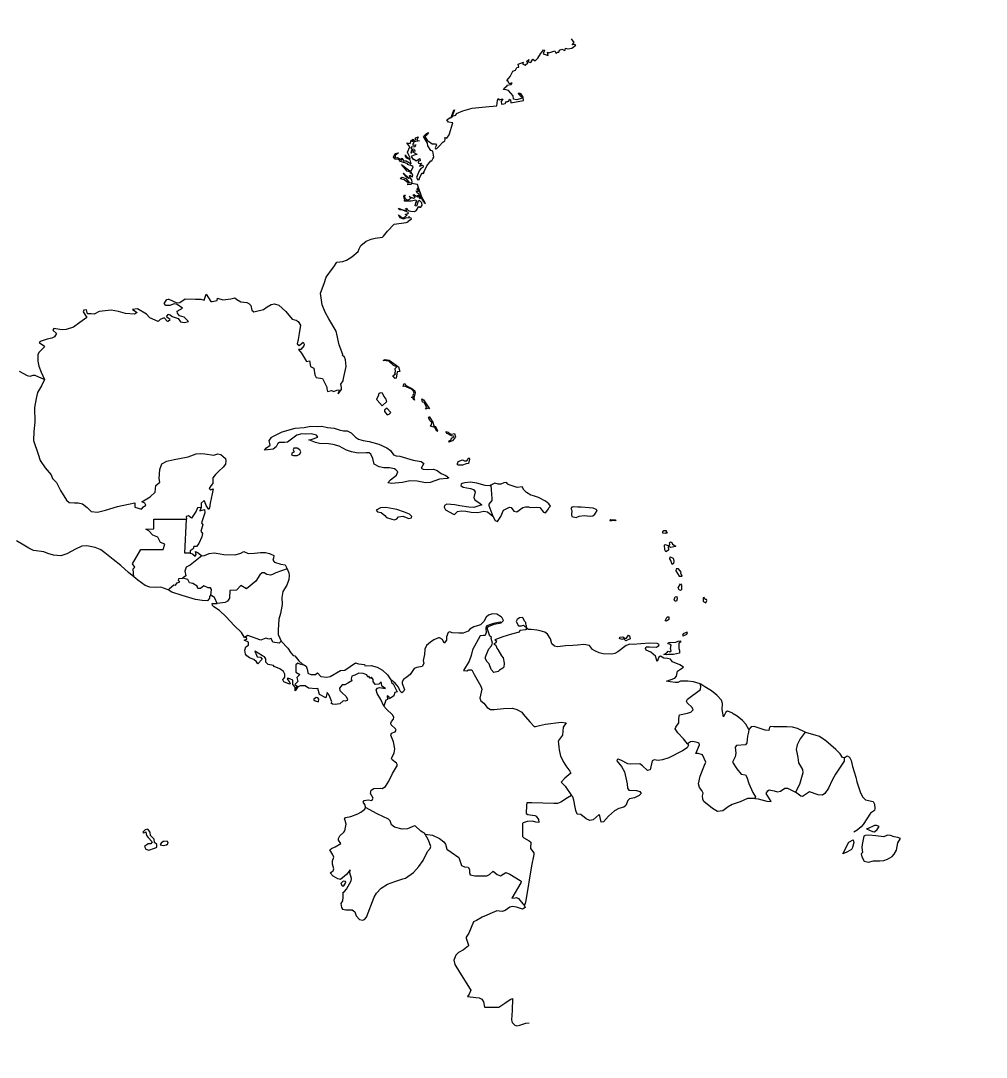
# Model space of a CAD drawing. Extents: x -180 to 180, y -90 to 90.
# Drawn here: x -98.4 to -43.3, y -12.9 to 46.3 of the extents above; entities that cross this region are included whole.
import ezdxf

# ---------------------------------------------------------------- set-up
doc = ezdxf.new("R2010")
doc.units = 0
doc.header["$MEASUREMENT"] = 0
for name, color, linetype in [('POLITICAL_BOUNDARIES', 41, 'CONTINUOUS'), ('SHORE', 131, 'CONTINUOUS'), ('World_Raster', 7, 'CONTINUOUS')]:
    doc.layers.add(name, color=color, linetype=linetype)
picture_1 = doc.add_image_def('image1.tif', size_in_pixel=(720, 360))

msp = doc.modelspace()

# ---------------------------------------------------------------- linework, layer by layer
at = {"layer": 'POLITICAL_BOUNDARIES', "linetype": 'Continuous'}
for points in [[(-97.056297, 25.828342), (-97.212196, 25.881727), (-97.57962, 26.051449), (-97.71273, 26.050686), (-97.89978, 25.998684), (-98.01857, 26.029818), (-98.481682, 26.281754)], [(-71.573395, 19.787977), (-71.565567, 19.554012), (-71.521698, 19.007223), (-71.516464, 18.911837), (-71.686935, 18.707287), (-71.691628, 18.630928), (-71.473366, 18.019474)], [(-88.116806, 18.511372), (-88.313133, 18.504219), (-88.39325, 18.30312), (-88.66301, 17.91758), (-88.836723, 18.039204), (-88.961967, 17.996279), (-88.950676, 17.84816)], [(-91.951736, 14.559769), (-91.971642, 14.764185), (-91.995911, 15.013022), (-91.902863, 15.120335), (-92.039848, 15.299185), (-91.555832, 16.114754), (-91.07885, 16.118019), (-90.28582, 16.114754), (-90.190758, 16.422218), (-90.430122, 16.522535), (-90.591721, 16.833361), (-90.872337, 16.937471), (-91.095161, 17.18071), (-91.273529, 17.28087), (-90.824127, 17.295174), (-90.806213, 17.853197), (-90, 17.851009), (-88.950676, 17.84816)], [(-88.737114, 15.921591), (-89.047478, 15.914438), (-88.950676, 17.84816)], [(-88.070267, 15.764201), (-88.748428, 15.22049), (-88.972778, 15.113182), (-89.052628, 14.891404), (-88.979828, 14.619547), (-89.176659, 14.483621)], [(-83.213531, 15.017831), (-83.854904, 14.799347), (-84.045891, 14.696446), (-84.157417, 14.657632), (-84.365715, 14.700931), (-84.513351, 14.782744), (-84.630157, 14.788408), (-84.762291, 14.679502), (-84.988602, 14.321972), (-85.531647, 13.873542), (-85.85775, 14.062427), (-86.08873, 13.800286), (-86.485664, 13.785218), (-86.487907, 13.352705), (-86.619705, 13.167487), (-86.750313, 13.103114), (-87.2006, 13.046844)], [(-89.931908, 13.789677), (-89.926643, 13.889833), (-89.672081, 14.097301), (-89.573219, 14.090146), (-89.490501, 14.226074), (-89.332741, 14.276155), (-89.406288, 14.347693), (-89.386742, 14.462159), (-89.176659, 14.483621)], [(-87.566917, 13.517821), (-87.52845, 13.846909), (-87.585983, 13.925603), (-87.708519, 13.925603), (-87.951767, 14.050059), (-88.146545, 13.896987), (-88.310715, 13.90414), (-88.340416, 14.02576), (-88.594879, 14.18315), (-88.778687, 14.218921), (-88.872162, 14.407187), (-89.176659, 14.483621)], [(-70.985085, 11.928575), (-71.042732, 11.97579), (-71.42067, 11.898681), (-71.661041, 11.828497), (-71.847366, 11.738776), (-71.872627, 11.6091), (-71.850967, 11.385663), (-71.908958, 11.207519), (-72.011101, 11.219638), (-72.182487, 11.193183), (-72.628075, 10.402035), (-72.705627, 10.077269), (-72.813774, 9.752335), (-73.13311, 9.216324), (-72.952011, 9.204684), (-72.846596, 9.249826), (-72.673889, 9.257206), (-72.534386, 8.984617), (-72.149483, 8.331993), (-72.103279, 8.154242), (-72.204849, 7.644971), (-72.160301, 7.486283), (-71.979996, 7.347476), (-71.787079, 7.100658), (-71.608414, 6.987279), (-71.385452, 6.994967), (-70.862236, 7.048935), (-70.337402, 7.071128), (-70.102806, 6.989868), (-69.814743, 6.845341), (-69.729988, 6.731409), (-69.348808, 6.28226), (-69.09951, 6.023071), (-69.034714, 6.023458), (-68.799698, 6.082077), (-68.457535, 6.1604), (-67.561882, 6.261093), (-67.272209, 6.224666), (-67.456284, 5.988327), (-67.494797, 5.536705), (-67.66539, 5.306817), (-67.731537, 5.160201), (-67.719833, 5.045826), (-67.703934, 4.848833), (-67.682198, 4.683661), (-67.609245, 4.321704), (-67.408157, 3.966874), (-67.292892, 3.770476), (-67.073982, 3.479332), (-67.019356, 3.352509), (-67.348412, 3.077193), (-67.564087, 2.840688), (-67.334846, 2.61955), (-66.976067, 2.087696)], [(-83.542976, 10.895432), (-83.669479, 10.771977), (-84.014755, 10.838941), (-84.123131, 11.046184), (-84.251389, 11.011642), (-84.428314, 11.059998), (-84.699615, 10.947165), (-85.442665, 11.216582), (-85.635994, 11.094555)], [(-82.35627, 9.600084), (-82.389381, 9.544819), (-82.604126, 9.627718), (-82.702927, 9.535609), (-82.708977, 9.391399), (-82.708916, 9.130333), (-82.480667, 8.99217), (-82.659073, 8.826376), (-82.603073, 8.586895), (-82.771347, 8.4211), (-82.661972, 8.338202), (-82.753807, 8.064181)], [(-77.291039, 8.678455), (-77.253151, 8.531631), (-77.150703, 8.464227), (-76.9216, 7.997403), (-77.066612, 7.969769), (-77.109123, 7.776343), (-77.371857, 7.592127), (-77.410088, 7.730289), (-77.495598, 7.767132), (-77.475052, 7.564493), (-77.577805, 7.52765), (-77.693077, 7.188725)], [(-60.349354, 5.02608), (-60.575813, 5.317178), (-60.905159, 5.652172), (-61.051086, 5.886533), (-61.018883, 5.982085), (-60.841454, 6.22473), (-60.845032, 6.485379), (-60.81765, 6.688989), (-60.353073, 6.774393), (-60.168564, 6.839064), (-60.030285, 6.973398), (-60.093472, 7.100188), (-60.372242, 7.371913), (-60.405399, 7.467081), (-60.360241, 7.581799), (-59.615242, 8.139359), (-59.588146, 8.323895), (-59.630741, 8.457154)], [(-56.861477, 5.854371), (-56.868248, 5.701591), (-56.932175, 5.478706), (-56.968983, 5.090683), (-57.051025, 4.969405), (-57.560326, 4.928226), (-57.636436, 4.851483), (-57.601402, 4.50203), (-57.644058, 4.291969), (-57.791397, 3.979585), (-57.53463, 3.606032), (-57.295273, 3.302308), (-57.042713, 3.272022), (-56.959801, 3.139014), (-56.84906, 2.764599), (-56.628391, 2.257352), (-56.47916, 2.003961), (-56.505966, 1.908452)], [(-53.633202, 5.706443), (-53.924728, 5.312218), (-54.100536, 4.974229), (-54.162426, 4.706845), (-54.120224, 4.535443), (-54.059906, 4.249722), (-54.021275, 3.951156), (-53.786572, 3.571119), (-53.773647, 3.374113), (-53.964649, 2.711845), (-54.184666, 2.278258)], [(-60.349354, 5.02608), (-60.303154, 4.950064), (-60.376255, 4.803405), (-60.642708, 4.630157), (-61.425701, 4.224978), (-61.788734, 4.121096), (-62.039291, 4.087815), (-62.248779, 4.112004), (-62.376362, 4.060389), (-62.481102, 3.557527), (-62.637615, 3.505734), (-62.92033, 3.783778), (-63.074932, 3.884578), (-63.592251, 3.868781), (-63.765518, 3.886828), (-64.168793, 4.094226), (-64.307617, 4.150611), (-64.379051, 4.137478), (-64.397499, 4.054716), (-64.120117, 3.74485), (-63.944149, 3.434389), (-63.808338, 2.748616), (-63.772923, 2.50089), (-63.698288, 2.393264), (-63.266376, 2.370414), (-63.070889, 2.314358), (-63.00346, 2.200338), (-63.122845, 2.078838), (-63.378902, 1.956532), (-63.672329, 1.89757), (-63.763874, 1.808037), (-63.880116, 1.508575), (-63.986176, 1.412591), (-64.279465, 1.334554), (-64.528809, 1.205941), (-64.862022, 0.911548), (-65.152252, 0.579269), (-65.274345, 0.572189), (-65.358063, 0.921311), (-65.395233, 1.00372), (-65.735779, 0.690218), (-65.922203, 0.657324), (-66.139137, 0.757737), (-66.451729, 1.003794), (-66.646164, 1.02806), (-66.735626, 1.22459), (-66.775192, 1.427769), (-66.847679, 1.815107), (-66.909592, 2.011803), (-66.976067, 2.087696)], [(-56.505966, 1.908452), (-56.930283, 1.918634), (-57.350571, 1.725427), (-57.800625, 1.576546), (-58.028126, 1.435341), (-58.340553, 1.204636), (-58.649071, 1.171024), (-58.92506, 1.347362), (-59.421185, 1.751245), (-59.488564, 1.884342), (-59.492321, 2.062315), (-59.45993, 2.221423), (-59.535072, 2.360838), (-59.661613, 2.538082), (-59.731712, 2.747447), (-59.635944, 3.180304), (-59.389935, 3.8175), (-59.309277, 3.983269), (-59.504738, 4.414412), (-59.744511, 4.476563), (-59.881191, 4.475744), (-59.677719, 4.966502), (-59.69569, 5.061758), (-59.812622, 5.111913), (-60.044937, 5.167759), (-60.180748, 5.141514), (-60.349354, 5.02608)], [(-51.419754, 4.232908), (-51.413055, 4.042962), (-51.909126, 3.302568), (-52.101402, 2.95814), (-52.299175, 2.511973), (-52.508133, 2.205596), (-52.642719, 2.109447), (-52.894547, 2.120656), (-53.394279, 2.29568), (-53.791058, 2.019964), (-53.892326, 2.051144), (-54.184666, 2.278258)], [(-56.505966, 1.908452), (-56.325912, 1.890448), (-55.827511, 1.766278), (-55.589851, 1.742266), (-55.865078, 2.198329), (-55.774891, 2.345078), (-55.697426, 2.415458), (-55.408596, 2.359968), (-55.220276, 2.297518), (-55.041149, 2.324016), (-54.800671, 2.497087), (-54.656914, 2.497938), (-54.184666, 2.278258)], [(-66.976067, 2.087696), (-67.210274, 1.959159), (-67.585655, 1.702641), (-67.771072, 1.631619), (-67.979362, 1.624019), (-69.245178, 1.660984), (-69.532913, 1.671984), (-69.551483, 1.525666), (-69.557472, 1.061584), (-69.47731, 0.992131), (-69.073997, 0.937326), (-68.99437, 0.899661), (-68.862411, 0.716098), (-68.838737, 0.55097), (-69.011436, 0.569006), (-69.198921, 0.618743), (-69.507767, 0.604196), (-69.729523, 0.520239), (-69.779381, 0.4818), (-69.779907, 0), (-69.780174, -0.249191), (-69.693451, -0.337664), (-69.383682, -0.501079), (-69.29715, -0.583202), (-69.310875, -0.932876), (-69.131325, -1.186046), (-69.117119, -1.2813), (-69.263962, -1.92413), (-69.581711, -3.908948), (-69.614586, -4.080725), (-69.674347, -4.17006)], [(-75.321899, -0.12327), (-75.358185, -0.072638), (-75.479012, 0), (-75.567581, 0.053246), (-75.886497, 0.337385), (-75.944267, 0.362469), (-76.344887, 0.182097), (-76.646469, 0.15488), (-77.086067, 0.279393), (-77.245682, 0.418276), (-77.320328, 0.640322), (-77.422356, 0.74142), (-78.066628, 1.036351), (-78.739815, 1.397775)], [(-80.025246, -3.454274), (-80.02771, -3.710508), (-80.040901, -3.933017), (-80.145996, -4.086161), (-80.102394, -4.308326), (-80.054855, -4.39701), (-79.855019, -4.446656), (-79.488014, -4.444481), (-79.347847, -4.558038), (-79.261688, -4.773587), (-79.082573, -4.994935), (-78.903564, -5.025652), (-78.79464, -4.993222), (-78.674393, -4.852703), (-78.230011, -3.725237), (-78.102165, -3.495692), (-77.836853, -3.201775), (-77.472961, -2.977166), (-77.067482, -2.815869), (-76.605141, -2.679645), (-76.453552, -2.64061), (-76.00322, -2.301085), (-75.683464, -1.975048), (-75.443573, -1.624048), (-75.197205, -1.107742), (-75.03894, -0.935192), (-75.003036, -0.820562), (-75.147614, -0.465476), (-75.321899, -0.12327)], [(-75.321899, -0.12327), (-74.904762, -0.171648), (-74.501251, -0.359924), (-74.270508, -0.555605), (-74.176704, -0.701237), (-74.083076, -0.980353), (-73.846069, -1.144199), (-73.401375, -1.446642), (-73.288315, -1.789179), (-73.253326, -1.916091), (-73.088524, -1.978662), (-72.873032, -1.996456), (-72.795197, -2.129464), (-72.79705, -2.307426), (-72.755432, -2.434293), (-72.497475, -2.502674), (-72.03022, -2.506251), (-71.807182, -2.492212), (-71.655342, -2.4214), (-71.451912, -2.229507), (-71.216774, -2.41878), (-71.038033, -2.50035), (-70.719406, -2.301422), (-70.49041, -2.395395), (-69.905708, -2.773255), (-69.848633, -2.804689), (-69.864342, -2.893759), (-70.384232, -3.773899), (-70.182533, -3.759993), (-70.110039, -3.734134), (-70.00341, -3.790698), (-69.744713, -4.106925), (-69.674347, -4.17006)], [(-69.674347, -4.17006), (-69.613365, -4.315858), (-69.76667, -4.399396), (-70.123566, -4.29347), (-70.345451, -4.250307), (-70.490181, -4.282947), (-70.761833, -4.481563), (-70.92878, -4.533402), (-71.230118, -4.503414), (-72.08255, -4.851655), (-72.398125, -5.050539), (-72.565659, -5.127789), (-72.835228, -5.764897), (-72.978882, -5.994531), (-72.988251, -6.064492), (-72.863731, -6.4514), (-72.8582, -6.502209), (-73.139465, -6.726297), (-73.41835, -6.874119), (-73.575119, -7.027561), (-73.686333, -7.307825), (-73.638397, -7.561726), (-73.360054, -7.992195), (-72.760376, -8.967222), (-72.712471, -9.024127), (-72.823807, -9.247188), (-72.917046, -9.387542), (-72.428925, -9.44184), (-72.242149, -9.459787), (-72.101715, -9.541567), (-71.993256, -9.687078), (-71.950203, -9.985469), (-71.120644, -9.999614), (-70.777649, -9.775183), (-70.485847, -9.557412), (-70.339096, -9.505707), (-70.365364, -10.185759), (-70.409409, -10.713407), (-70.360863, -10.871963), (-70.218132, -11.023614), (-70.089897, -11.054629), (-69.92897, -11.021901), (-69.575249, -10.905437), (-69.386215, -10.88526)]]:
    msp.add_lwpolyline(points, dxfattribs=at)
at = {"layer": 'SHORE', "linetype": 'Continuous'}
msp.add_line((-89.931908, 13.789677), (-90, 13.814758), dxfattribs=at)
for points in [[(-90, 29.158556), (-89.888519, 29.239315), (-90, 29.321329), (-90.094322, 29.39072), (-90, 29.534523), (-89.994095, 29.543526), (-89.875, 29.518339), (-89.774231, 29.423185), (-89.418686, 29.301317), (-89.294487, 29.112633), (-89.067863, 29.074955), (-88.827866, 29.135979), (-88.985321, 29.286219), (-89.088036, 29.383986), (-89.355202, 29.44948), (-89.473297, 29.608191), (-89.48233, 29.722624), (-89.176353, 29.890335), (-89.480621, 30.10734), (-89.663055, 30.148678), (-89.904778, 30.055674), (-90, 30.055674), (-90.136368, 30.055674), (-90.226852, 30.159012), (-90.063698, 30.396681), (-90, 30.402845), (-89.956871, 30.407019), (-89.50708, 30.200344), (-89.331818, 30.225243), (-89.029144, 30.422977), (-88.431526, 30.405153), (-88.139206, 30.405756), (-87.938156, 30.345018), (-87.830902, 30.696363), (-87.570923, 30.279776), (-87.48851, 30.279947), (-87.200378, 30.324347), (-87.179337, 30.458614), (-86.885445, 30.376017), (-86.411797, 30.427683), (-86.18502, 30.489685), (-86.085945, 30.384592), (-85.853905, 30.251553), (-85.515511, 30.220455), (-85.396652, 30.16984), (-85.283005, 30.05563), (-85.223938, 29.776665), (-85.101105, 29.680882), (-84.56015, 29.815531), (-84.354988, 29.974911), (-84.11377, 30.108929), (-83.920151, 30.141123), (-83.682518, 30.065321), (-83.288757, 29.703737), (-82.914551, 29.259451), (-82.691216, 29.202705), (-82.575264, 29.126644), (-82.443298, 28.923471), (-82.514435, 28.453955), (-82.580727, 28.112942), (-82.63768, 27.854975), (-82.512886, 27.761597), (-82.30101, 27.944675), (-82.225624, 27.843121), (-82.247093, 27.741352), (-82.415962, 27.544594), (-82.549072, 27.544594), (-82.380226, 27.327591), (-82.10643, 26.841904), (-81.938652, 26.88373), (-81.873955, 26.568062), (-81.683662, 26.464725), (-81.632896, 26.09606), (-81.540993, 25.93771), (-81.19738, 25.875708), (-80.941917, 25.395191), (-80.948128, 25.290133), (-80.894257, 25.142019), (-80.66526, 25.20402), (-80.534386, 25.147186), (-80.363297, 25.208723), (-80.24807, 25.224688), (-80.236557, 25.162685), (-80.294693, 25.054186), (-80.287094, 25.012848), (-80.110435, 25.260853), (-80.101608, 25.374527), (-80.150375, 25.565174), (-80.01075, 25.751703), (-79.98172, 25.877031), (-79.846321, 26.568062), (-79.874222, 26.940075), (-79.929596, 27.089914), (-80.058426, 27.213917), (-80.024849, 27.255251), (-80.243515, 27.792601), (-80.401802, 28.577963), (-80.822273, 29.280645), (-81.027412, 29.673326), (-81.201706, 30.089548), (-81.307892, 30.744221), (-81.101128, 31.306042), (-80.978325, 31.657387), (-80.614342, 32.163555), (-80.534607, 32.252735), (-80.376976, 32.513756), (-80.01825, 32.552647), (-79.825417, 32.642056), (-79.513451, 32.814384), (-79.144852, 33.126701), (-79.101784, 33.285751), (-79.000488, 33.476719), (-78.695274, 33.718975), (-78.41748, 33.827641), (-78.179901, 33.885323), (-77.759254, 33.94978), (-77.700905, 34.007118), (-77.481499, 34.280998), (-77.092255, 34.683567), (-76.418098, 34.779922), (-76.300522, 34.812443), (-76.294724, 34.850872), (-76.10215, 34.995728), (-76.123825, 35.031258), (-76.221657, 35.049023), (-76.239449, 35.128975), (-76.288994, 35.037182), (-76.420502, 35.049023), (-76.556213, 34.97208), (-76.749794, 35.046062), (-76.858917, 35.223743), (-76.642494, 35.054947), (-76.575035, 35.054947), (-76.448853, 35.11713), (-76.363312, 35.229664), (-76.474396, 35.232624), (-76.29586, 35.297779), (-76.280655, 35.351089), (-76.655701, 35.502144), (-76.776871, 35.513988), (-76.849686, 35.596931), (-76.653534, 35.528805), (-76.411507, 35.472523), (-76.377815, 35.478447), (-76.441147, 35.588039), (-76.373199, 35.594368), (-76.312103, 35.484371), (-76.245819, 35.454754), (-76.154655, 35.425133), (-75.937386, 35.40144), (-75.823097, 35.490295), (-75.68058, 35.703568), (-75.652245, 35.659138), (-75.579178, 35.65321), (-75.504494, 35.765785), (-75.525581, 35.899097), (-75.645088, 36.038357), (-75.726097, 35.990948), (-75.786934, 35.825031), (-75.828438, 35.709496), (-75.891289, 35.739117), (-75.858864, 35.905022), (-75.808075, 35.990948), (-75.864059, 36.065022), (-76.121086, 35.999836), (-76.523239, 36.008728), (-76.47509, 36.079834), (-76.527473, 36.17466), (-76.547264, 36.278374), (-76.506149, 36.370247), (-76.469757, 36.346535), (-76.507027, 36.275414), (-76.496338, 36.177624), (-76.383331, 36.082802), (-76.305557, 36.073914), (-76.136696, 36.168732), (-76.23806, 36.260597), (-76.001129, 36.168732), (-75.890038, 36.222073), (-76.009537, 36.358395), (-75.982574, 36.385063), (-75.74884, 36.248741), (-75.749565, 36.349503), (-75.654396, 36.177624), (-75.589645, 36.153915), (-75.692337, 36.414703), (-75.756905, 36.45916), (-75.834602, 36.586609), (-75.703316, 36.556969), (-75.718369, 36.645889), (-75.779137, 36.645889), (-75.75386, 36.785213), (-75.687523, 36.660713), (-75.525879, 36.133175), (-75.499649, 36.073914), (-75.381584, 35.916878), (-75.318481, 35.875397), (-75.52018, 36.236889), (-75.702789, 36.782249), (-75.770927, 36.954201), (-76.107506, 37.007565), (-76.121735, 36.954201), (-76.32077, 36.939373), (-76.299576, 37.046112), (-76.519348, 37.218082), (-76.717369, 37.283325), (-76.738228, 37.303345), (-76.648643, 37.375252), (-76.435181, 37.286289), (-76.213631, 37.046112), (-76.079399, 37.072796), (-76.087273, 37.212154), (-76.173401, 37.307045), (-76.255386, 37.295185), (-76.394539, 37.366356), (-76.583183, 37.579887), (-76.572945, 37.591755), (-76.277794, 37.339668), (-76.180443, 37.34856), (-76.227371, 37.443462), (-76.195549, 37.476086), (-76.054802, 37.390079), (-76.03968, 37.502777), (-76.066818, 37.529472), (-76.046783, 37.565063), (-76.19191, 37.600655), (-76.08062, 37.642178), (-76.362396, 37.719296), (-76.681374, 38.08419), (-76.212578, 37.722263), (-76.110497, 37.748962), (-76.011513, 37.959579), (-76.082703, 38.018917), (-76.331909, 38.093094), (-76.310638, 38.134624), (-76.739799, 38.26815), (-76.830742, 38.380913), (-77.036407, 38.401684), (-77.12812, 38.50555), (-77.042694, 38.716274), (-76.850021, 38.751892), (-77.042259, 38.606457), (-77.048859, 38.475872), (-76.900314, 38.493679), (-76.656883, 38.348267), (-76.686653, 38.461037), (-76.616829, 38.437294), (-76.563797, 38.309692), (-76.404259, 38.306728), (-76.120346, 38.125725), (-76.179871, 38.354202), (-76.369469, 38.461037), (-76.447998, 38.558971), (-76.459641, 38.650978), (-76.414474, 38.556007), (-76.204681, 38.413555), (-76.180161, 38.475872), (-76.302605, 38.695499), (-76.33419, 38.802357), (-76.201836, 39.102184), (-76.38295, 39.327831), (-76.181541, 39.292198), (-76.135216, 39.479282), (-76.09156, 39.449585), (-76.068687, 39.378319), (-76.032326, 39.41692), (-76.055428, 39.517887), (-76.013573, 39.541641), (-75.997704, 39.440674), (-75.855865, 39.526794), (-75.905373, 39.562431), (-75.86232, 39.62183), (-75.736481, 39.663406), (-75.801994, 39.479282), (-75.654457, 39.452557), (-75.947807, 39.384254), (-76.056427, 39.217976), (-75.985085, 39.191254), (-75.858902, 39.212032), (-75.945854, 39.084373), (-76.097343, 39.093281), (-76.140274, 39.042805), (-76.110947, 38.99234), (-75.951981, 38.96265), (-75.908043, 38.861725), (-75.966965, 38.835011), (-76.06147, 38.906254), (-76.101562, 38.897343), (-76.149811, 38.751892), (-76.117332, 38.751892), (-76.075661, 38.826099), (-75.803986, 38.683628), (-75.801598, 38.656918), (-75.962608, 38.633163), (-76.122398, 38.556007), (-76.019012, 38.377945), (-75.948204, 38.401684), (-75.839844, 38.309692), (-75.642265, 38.44323), (-75.607697, 38.294857), (-75.716644, 38.277054), (-75.722267, 38.191002), (-75.64286, 38.14946), (-75.544739, 38.167267), (-75.64637, 37.995182), (-75.477989, 38.048584), (-75.436295, 38.021881), (-75.46386, 37.915081), (-75.57473, 37.861687), (-75.662476, 37.731163), (-75.816238, 37.342632), (-75.754417, 37.224018), (-75.652924, 37.241806), (-75.664864, 37.298153), (-75.496407, 37.624378), (-75.448357, 37.568024), (-75.389717, 37.627346), (-75.405029, 37.651073), (-75.227142, 38.010017), (-75.007835, 38.309692), (-74.951721, 38.303761), (-74.883705, 38.407619), (-74.838432, 38.514454), (-74.88501, 38.858753), (-75.011215, 38.888439), (-75.185089, 39.149689), (-75.20015, 39.31002), (-75.420158, 39.690136), (-75.257347, 39.856468), (-75.135803, 39.909935), (-75.203613, 39.80003), (-75.345428, 39.684196), (-75.197395, 39.440674), (-75.13073, 39.41692), (-74.92952, 39.262512), (-74.73629, 39.268452), (-74.685547, 39.188282), (-74.765358, 39.048748), (-74.731682, 38.995304), (-74.656441, 39.007183), (-74.524803, 39.143745), (-74.316895, 39.369408), (-74.210251, 39.434738), (-74.182503, 39.517887), (-74.20192, 39.630741), (-74.085258, 39.589157), (-73.949142, 39.782207), (-73.742027, 40.463772), (-73.99086, 40.505497), (-74.089264, 40.648567), (-73.90641, 40.779747), (-73.870781, 40.743965), (-73.686295, 41.191349), (-73.654411, 41.203285), (-73.665031, 41.155548), (-73.80349, 40.815525), (-73.78933, 40.797638), (-73.724335, 40.87516), (-73.580307, 40.899017), (-73.536842, 40.994465), (-73.182823, 41.155548), (-72.65078, 41.310707), (-71.888496, 41.382332), (-71.245552, 41.442024), (-71.206169, 41.740582), (-71.16935, 41.85408), (-71.099976, 41.788368), (-70.900734, 41.842125), (-70.989937, 41.69281), (-70.96949, 41.543522), (-70.837204, 41.561432), (-70.763474, 41.579342), (-70.691811, 41.698776), (-70.644279, 41.650997), (-70.630913, 41.69281), (-70.557144, 41.710724), (-70.50798, 41.812256), (-70.452568, 41.782398), (-70.437943, 41.609196), (-69.718376, 41.740582), (-69.732117, 41.931728), (-69.830414, 42.093067), (-69.934158, 42.152828), (-70.022301, 42.152828), (-70.01815, 42.122948), (-69.974533, 42.105015), (-69.860397, 41.979534), (-69.797142, 41.96759), (-69.787315, 41.883942), (-70.098427, 41.776413), (-70.277924, 41.824196), (-70.302567, 42.003429), (-70.572266, 42.320194), (-70.698952, 42.362049), (-70.850723, 42.374004), (-70.820137, 42.445759), (-70.643883, 42.57732), (-70.667816, 42.61919), (-70.421577, 42.667034), (-70.366577, 42.732838), (-70.442627, 42.738819), (-70.479996, 42.702923), (-70.555794, 42.726852), (-70.58651, 42.822578), (-70.664413, 42.888397), (-70.48262, 43.115829), (-70.332664, 43.421188), (-70.174545, 43.469105), (-70.102211, 43.636829), (-69.983612, 43.654804), (-70.01281, 43.816589), (-69.718376, 43.930466), (-69.765587, 43.828568), (-69.622467, 43.768654), (-69.476082, 43.900494), (-69.550079, 43.97242), (-69.403847, 44.086327), (-69.458603, 43.948452), (-69.302917, 43.912483), (-69.19088, 44.110306), (-69.045204, 44.008392), (-68.891083, 44.158279), (-68.741798, 44.410175), (-68.578003, 44.644173), (-68.510925, 44.626167), (-68.600403, 44.410175), (-68.300682, 44.314205), (-68.354599, 44.50016), (-68.262894, 44.458164), (-67.927376, 44.584164), (-67.848709, 44.428169), (-67.781296, 44.50016), (-67.704384, 44.49416), (-67.659027, 44.620159), (-67.534546, 44.680176), (-67.430397, 44.644173), (-67.39592, 44.596157), (-67.333633, 44.626167), (-67.328003, 44.740196), (-67.194122, 44.686172), (-66.96521, 44.728188), (-66.735275, 44.896259), (-66.812149, 44.938282), (-66.946617, 44.92028), (-66.826157, 45.046486), (-66.983093, 45.269291)], [(-90, 29.158556), (-90.031166, 29.135979), (-90.232414, 29.342649), (-90.446411, 29.25646), (-90.575371, 29.125645), (-91.03669, 29.337885), (-91.225311, 29.560038), (-91.747345, 29.849003), (-92.024147, 29.819063), (-91.774673, 29.642328), (-91.913033, 29.558607), (-92.43959, 29.595661), (-92.838524, 29.70927), (-93.241859, 29.78474), (-93.937866, 29.706993), (-94.222183, 29.559658), (-94.398422, 29.566141), (-94.593208, 29.580326), (-94.653732, 29.800871), (-94.803368, 29.775133), (-94.853996, 29.692356), (-94.640915, 29.363317), (-95.035522, 29.07522), (-95.399101, 28.815632), (-95.810905, 28.673025), (-95.99942, 28.653566), (-96.185471, 28.678606), (-96.512894, 28.728777), (-96.569916, 28.639645), (-96.373459, 28.442961), (-96.480873, 28.2647), (-96.627792, 28.175373), (-96.911713, 28.123919), (-97.243492, 28.002419), (-97.364159, 27.925858), (-97.113037, 27.767443), (-97.062904, 27.691248), (-97.35955, 27.379074), (-97.428635, 27.245401), (-97.434326, 26.863913), (-97.369606, 26.577951), (-97.247757, 26.23488), (-97.056297, 25.828342)], [(-77.723518, 26.915129), (-77.618263, 26.955551), (-77.384949, 26.923214), (-76.847076, 26.543287), (-76.778336, 26.284613), (-76.926193, 26.26845), (-76.979988, 25.904692), (-77.032013, 25.880436), (-77.181892, 26.025938), (-77.024162, 26.139111), (-77.064774, 26.203777), (-77.023636, 26.284613), (-77.045364, 26.446287), (-76.952507, 26.551373), (-77.136688, 26.624126), (-77.411407, 26.866631), (-77.723518, 26.915129)], [(-97.056297, 25.828342), (-97.221268, 25.459251), (-97.454475, 25.090015), (-97.538231, 24.746548), (-97.618874, 24.225077), (-97.61113, 23.392305), (-97.671028, 22.858177), (-97.678368, 22.349592), (-97.424461, 21.568209), (-97.300529, 21.206123), (-97.019737, 20.780809), (-96.677788, 20.374683), (-96.591515, 20.171446), (-96.375175, 19.936707), (-96.137001, 19.498583), (-95.808601, 18.946228), (-95.64019, 18.813095), (-95.335518, 18.781961), (-95.13942, 18.788733), (-94.879623, 18.719368), (-94.612808, 18.51652), (-94.386276, 18.288158), (-94.038307, 18.257122), (-93.581238, 18.366158), (-92.88382, 18.57106), (-92.255424, 18.705893), (-91.894218, 18.776587), (-91.903366, 18.532831), (-91.526077, 18.432674), (-91.407326, 18.561502), (-91.275337, 18.650766), (-91.321953, 18.761765), (-91.498817, 18.840456), (-91.016037, 19.119467), (-90.731148, 19.398478), (-90.692574, 19.770487), (-90.468781, 19.963648), (-90.511116, 20.17827), (-90.469452, 20.693365), (-90.355141, 21.008146), (-90.073868, 21.158381), (-90, 21.177702)], [(-76.542023, 25.573263), (-76.476089, 25.573263), (-76.444077, 25.500509), (-76.275978, 25.403509), (-76.090683, 25.31459), (-75.923836, 25.169085), (-75.906883, 25.072086), (-75.970848, 24.76491), (-75.934639, 24.651743), (-75.996002, 24.684076), (-76.016609, 24.756828), (-76.099312, 24.805328), (-76.076103, 24.837664), (-76.00338, 24.85383), (-76.0159, 24.934666), (-75.976402, 24.983166), (-75.948288, 25.039749), (-75.996277, 25.15292), (-76.111748, 25.27417), (-76.507744, 25.435839), (-76.581612, 25.427759), (-76.542023, 25.573263)], [(-77.787216, 24.324169), (-78.060371, 24.647795), (-78.084328, 24.704952), (-77.974625, 24.940378), (-77.954994, 25.042126), (-77.844864, 25.086859), (-77.787369, 25.055202), (-77.685966, 24.845638), (-77.581291, 24.699652), (-77.528427, 24.553558), (-77.787216, 24.324169)], [(-75.521568, 24.71641), (-75.41893, 24.659824), (-75.0896, 24.158646), (-75.158958, 24.182899), (-75.301926, 24.134398), (-75.231964, 24.2314), (-75.387398, 24.514324), (-75.485046, 24.53857), (-75.521568, 24.71641)], [(-77.492516, 23.8099), (-77.379547, 23.841923), (-77.283806, 23.937473), (-77.507973, 24.191278), (-77.645828, 24.082918), (-77.653984, 23.993908), (-77.492516, 23.8099)], [(-75.097481, 23.705967), (-74.881317, 23.382624), (-74.8321, 23.172455), (-74.743095, 23.140121), (-74.616936, 22.913782), (-74.656853, 22.865278), (-74.771271, 23.075451), (-75.017197, 23.15629), (-75.00782, 23.220957), (-74.963295, 23.237123), (-74.953964, 23.366457), (-75.041939, 23.455378), (-75.133667, 23.633217), (-75.097481, 23.705967)], [(-81.973564, 22.382883), (-81.836906, 22.402241), (-81.458931, 22.523813), (-81.535728, 22.638079), (-81.676117, 22.688623), (-81.841942, 22.713709), (-82.135086, 22.706722), (-82.358742, 22.725332), (-82.649078, 22.654789), (-83.18602, 22.240465), (-83.353004, 22.227386), (-83.646889, 22.226767), (-83.741638, 22.175713), (-83.826836, 21.972115), (-84.004967, 21.844612), (-84.148796, 21.825232), (-84.502739, 21.786564), (-84.38623, 21.932785), (-84.173515, 22.073095), (-84.231033, 22.339952), (-84.104378, 22.511856), (-84.052773, 22.556458), (-83.486725, 22.831003), (-82.7556, 23.042326), (-82.231911, 23.081568), (-81.853111, 23.152298), (-81.482033, 23.134008), (-81.227486, 23.153625), (-80.898895, 23.078033), (-80.517555, 23.040701), (-80.24604, 22.952286), (-79.9953, 22.901964), (-79.78096, 22.896065), (-79.55629, 22.775753), (-79.298561, 22.53475), (-79.126762, 22.420691), (-78.865326, 22.344963), (-78.519623, 22.294846), (-77.966904, 22.1371), (-77.508102, 21.915602), (-77.304138, 21.776184), (-77.136154, 21.528637), (-76.987595, 21.465384), (-76.772102, 21.446781), (-76.005241, 21.213219), (-75.547241, 21.137915), (-75.400261, 21.030167), (-75.554863, 20.76922), (-75.449997, 20.69952), (-75.19828, 20.680983), (-74.858223, 20.713493), (-74.635399, 20.637691), (-74.407166, 20.466547), (-74.141182, 20.339985), (-73.969727, 20.206865), (-74.074493, 20.16851), (-74.515976, 20.129429), (-75.033569, 19.950352), (-75.315392, 19.924326), (-75.789696, 20.018665), (-76.194794, 20.036867), (-76.615028, 19.953339), (-77.03949, 19.901587), (-77.257179, 19.888407), (-77.45929, 19.919762), (-77.300438, 20.091726), (-76.972946, 20.372108), (-76.895065, 20.550247), (-77.006233, 20.664433), (-77.087517, 20.721468), (-77.367569, 20.784433), (-77.682678, 20.783766), (-77.95372, 20.834038), (-78.246696, 20.985975), (-78.309959, 21.322739), (-78.425888, 21.564039), (-78.524216, 21.63376), (-78.702225, 21.646086), (-79.154457, 21.62606), (-79.530884, 21.688826), (-79.810371, 21.789936), (-80.240501, 22.011503), (-80.57283, 22.11887), (-80.84951, 22.150061), (-81.368675, 22.180744), (-81.588646, 22.224775), (-81.973564, 22.382883)], [(-73.655243, 22.735945), (-73.602318, 22.558105), (-73.765175, 22.315603), (-73.980759, 22.250935), (-73.961655, 22.315603), (-73.848999, 22.380268), (-73.823929, 22.469187), (-73.695923, 22.558105), (-73.709793, 22.590443), (-73.825523, 22.614695), (-74.076614, 22.735945), (-74.14994, 22.857199), (-74.023613, 22.824865), (-73.946663, 22.744026), (-73.827484, 22.695528), (-73.655243, 22.735945)], [(-82.840111, 21.484753), (-82.635643, 21.491543), (-82.483986, 21.555422), (-82.417465, 21.695417), (-82.47287, 21.816076), (-82.625214, 21.898388), (-82.816139, 21.89798), (-82.860985, 21.808895), (-82.80014, 21.700962), (-82.930183, 21.592623), (-82.957047, 21.528999), (-82.840111, 21.484753)], [(-90, 21.177702), (-89.659172, 21.266848), (-89.343796, 21.312021), (-88.854424, 21.414762), (-88.3974, 21.581017), (-88.130058, 21.607014), (-87.905724, 21.582058), (-87.393272, 21.500509), (-87.167267, 21.587627), (-86.99691, 21.545843), (-86.717918, 21.317598), (-86.696571, 21.184151), (-86.732224, 20.993372), (-86.866295, 20.821457), (-87.10965, 20.598457), (-87.304482, 20.4072), (-87.447052, 20.206884), (-87.456062, 19.892109), (-87.57032, 19.758385), (-87.654549, 19.599283), (-87.584915, 19.529509), (-87.433426, 19.591637), (-87.478546, 19.298321), (-87.596703, 18.760332), (-87.645828, 18.505957), (-87.673431, 18.397837), (-87.826469, 18.638256), (-87.901344, 18.84152), (-87.934013, 18.911371), (-88.107742, 18.758442), (-88.116806, 18.511372)], [(-73.199959, 21.248573), (-73.078285, 21.175816), (-72.95797, 21.183907), (-72.882751, 21.321325), (-72.820587, 21.345573), (-72.793358, 21.280909), (-72.864166, 21.038401), (-72.98233, 21.014151), (-73.196777, 20.941401), (-73.438362, 20.933315), (-73.514366, 21.014151), (-73.463699, 21.054569), (-73.437057, 21.135405), (-73.199959, 21.248573)], [(-71.573395, 19.787977), (-71.639626, 19.747818), (-71.899025, 19.772686), (-72.385094, 19.905142), (-72.736725, 19.961592), (-73.062569, 19.935472), (-73.217491, 19.890654), (-73.270844, 19.852406), (-73.28891, 19.769726), (-73.151703, 19.674671), (-72.740974, 19.61198), (-72.563499, 19.542448), (-72.472801, 19.409151), (-72.555695, 19.091162), (-72.494698, 18.957811), (-72.183205, 18.748714), (-72.094109, 18.678988), (-72.267876, 18.608698), (-72.542229, 18.525473), (-72.836601, 18.543915), (-73.342651, 18.61911), (-73.626572, 18.669359), (-74.099564, 18.712839), (-74.220337, 18.629953), (-74.238129, 18.540926), (-74.161102, 18.39489), (-73.714104, 18.147955), (-73.653374, 18.129019), (-73.483475, 18.288279), (-73.270126, 18.333235), (-73.011566, 18.308365), (-72.71183, 18.245438), (-72.31707, 18.239925), (-71.974632, 18.304222), (-71.774513, 18.279217), (-71.473366, 18.019474)], [(-71.473366, 18.019474), (-71.327003, 17.771681), (-71.19709, 17.721102), (-71.012863, 18.013891), (-70.857841, 18.363804), (-70.56176, 18.510633), (-70.491852, 18.536209), (-70.417313, 18.523649), (-70.273712, 18.301487), (-70.095558, 18.276449), (-69.752289, 18.518713), (-69.604355, 18.563519), (-69.436462, 18.563887), (-69.307022, 18.519669), (-68.952385, 18.545845), (-68.782234, 18.527147), (-68.568375, 18.260643), (-68.461052, 18.216377), (-68.319786, 18.381943), (-68.255165, 18.515551), (-68.169266, 18.592012), (-68.273468, 18.73163), (-68.453186, 18.890146), (-68.865112, 19.092672), (-69.154533, 19.187391), (-69.305428, 19.225212), (-69.542969, 19.370905), (-69.693855, 19.523125), (-69.789726, 19.700907), (-70.085526, 19.668493), (-70.535217, 19.807375), (-70.615021, 19.858057), (-70.67794, 19.946903), (-70.843727, 19.92749), (-71.016594, 19.850847), (-71.170235, 19.85051), (-71.346924, 19.913696), (-71.573395, 19.787977)], [(-88.116806, 18.511372), (-88.195557, 18.325998), (-87.920052, 18.40406), (-87.908272, 18.210901), (-88.09671, 17.652407), (-88.016815, 17.531263), (-88.123344, 17.173555), (-88.038223, 17.030476), (-88.079765, 16.851624), (-88.240875, 16.458149), (-88.376106, 16.300758), (-88.538162, 16.286451), (-88.562485, 16.157677), (-88.737152, 16.050365), (-88.737114, 15.921591)], [(-77.087166, 17.822939), (-76.948624, 17.880438), (-76.846596, 17.995073), (-76.601883, 18.021023), (-76.26403, 17.888264), (-76.114922, 17.920359), (-76.097023, 18.009377), (-76.222687, 18.136234), (-76.515495, 18.256388), (-76.952187, 18.414358), (-77.565834, 18.527468), (-77.882751, 18.495005), (-78.121201, 18.367374), (-78.057465, 18.272167), (-77.848152, 18.23447), (-77.636833, 18.06966), (-77.533676, 17.949106), (-77.221642, 17.84807), (-77.087166, 17.822939)], [(-66.701935, 17.953178), (-66.542694, 18.029793), (-66.2472, 18.062195), (-65.914757, 18.024778), (-65.763687, 18.044165), (-65.63636, 18.146132), (-65.60482, 18.190699), (-65.520416, 18.349775), (-65.571342, 18.413231), (-65.747841, 18.489128), (-66.425171, 18.538532), (-66.606941, 18.531786), (-66.851509, 18.563046), (-66.957329, 18.531033), (-67.006912, 18.454659), (-66.958015, 18.346714), (-66.980904, 18.098774), (-66.948288, 18.003496), (-66.701935, 17.953178)], [(-64.727829, 17.83732), (-64.483955, 17.81307), (-64.424896, 17.780733), (-64.516037, 17.764566), (-64.591972, 17.780733), (-64.744705, 17.732235), (-64.777603, 17.780733), (-64.727829, 17.83732)], [(-61.705727, 17.214888), (-61.574352, 17.198721), (-61.577446, 17.13405), (-61.539589, 17.125969), (-61.524166, 17.0613), (-61.591366, 17.08555), (-61.596031, 17.03705), (-61.755177, 17.053217), (-61.762115, 17.125969), (-61.705727, 17.214888)], [(-91.951736, 14.559769), (-92.268402, 14.809315), (-92.696861, 15.208847), (-93.126823, 15.551171), (-93.607948, 15.937874), (-93.847977, 16.096279), (-93.871727, 16.128132), (-94.159286, 16.241806), (-94.630997, 16.336145), (-94.926506, 16.316441), (-95.293999, 16.13768), (-95.789047, 15.882346), (-96.129272, 15.76721), (-96.547997, 15.798095), (-96.873955, 15.892736), (-97.090126, 15.98127), (-97.677261, 16.069), (-97.941986, 16.189211), (-98.231796, 16.379282), (-98.652496, 16.613583)], [(-88.737114, 15.921591), (-88.600616, 15.878669), (-88.460678, 15.742739), (-88.397736, 15.828589), (-88.427635, 16.000288), (-88.276489, 15.929434), (-88.070267, 15.764201)], [(-88.070267, 15.764201), (-87.92981, 15.777619), (-87.65448, 15.898988), (-87.366951, 15.92502), (-87.032524, 15.868529), (-86.817696, 15.837216), (-86.168365, 15.819539), (-85.854012, 15.921906), (-85.683464, 16.011261), (-85.428383, 15.891042), (-85.073753, 15.904517), (-84.730324, 15.949737), (-84.446793, 15.950348), (-84.221619, 15.893633), (-83.967735, 15.779762), (-83.984795, 15.620813), (-84.030701, 15.519014), (-83.928352, 15.392108), (-83.574196, 15.284809), (-83.323502, 15.253574), (-83.213531, 15.017831)], [(-61.634739, 16.406534), (-61.462162, 16.341864), (-61.405861, 16.333784), (-61.368336, 16.430784), (-61.38496, 16.511618), (-61.324547, 16.560122), (-61.256748, 16.527788), (-61.21941, 16.422701), (-61.015446, 16.317616), (-61.031796, 16.293365), (-61.313789, 16.23678), (-61.391495, 16.277197), (-61.457047, 16.28528), (-61.439682, 16.091276), (-61.588444, 15.994273), (-61.654049, 16.107445), (-61.677368, 16.366117), (-61.634739, 16.406534)], [(-61.345486, 15.703267), (-61.171986, 15.622431), (-61.129768, 15.452677), (-61.15517, 15.315256), (-61.233658, 15.258672), (-61.299698, 15.493094), (-61.373436, 15.59818), (-61.345486, 15.703267)], [(-83.213531, 15.017831), (-83.109856, 14.784479), (-83.092758, 14.631971), (-83.118256, 14.403091), (-83.21434, 14.085086), (-83.458702, 13.722267), (-83.503601, 13.3853), (-83.484482, 12.978559), (-83.594521, 12.469847), (-83.67939, 12.139168), (-83.72467, 11.516194), (-83.710464, 11.268353), (-83.62767, 11.058784), (-83.542976, 10.895432)], [(-60.833797, 14.597118), (-60.659622, 14.59749), (-60.73185, 14.768938), (-60.72263, 14.832514), (-60.87606, 15.016504), (-60.999512, 15.016235), (-61.012161, 14.908163), (-60.833797, 14.597118)], [(-90, 13.814758), (-90.41745, 13.968528), (-90.693619, 13.95422), (-91.038368, 13.968528), (-91.31205, 14.075839), (-91.721024, 14.371105), (-91.951736, 14.559769)], [(-87.566917, 13.517821), (-87.551178, 13.483846), (-87.642647, 13.458235), (-87.638054, 13.338968), (-87.745003, 13.188733), (-88.050911, 13.209464), (-88.434402, 13.272202), (-89.198303, 13.499376), (-89.785507, 13.695159), (-89.931908, 13.789677)], [(-60.748188, 14.159311), (-60.696461, 14.086558), (-60.705254, 13.83597), (-60.757011, 13.787468), (-60.833263, 13.819801), (-60.897152, 13.932969), (-60.748188, 14.159311)], [(-87.2006, 13.046844), (-87.340561, 13.34447), (-87.351868, 13.382586), (-87.566917, 13.517821)], [(-85.635994, 11.094555), (-85.810478, 11.38459), (-86.229927, 11.784101), (-86.681313, 12.272526), (-87.057785, 12.640369), (-87.38311, 12.849407), (-87.471245, 12.931845), (-87.481766, 13.03352), (-87.2006, 13.046844)], [(-60.971336, 13.439878), (-60.952759, 13.31054), (-60.980385, 13.181204), (-61.072613, 13.181204), (-61.123936, 13.253956), (-61.053188, 13.423711), (-60.971336, 13.439878)], [(-59.398441, 13.375209), (-59.462444, 13.367125), (-59.458096, 13.17312), (-59.428185, 13.140785), (-59.304394, 13.0842), (-59.248215, 13.205454), (-59.28038, 13.270122), (-59.345512, 13.278207), (-59.398441, 13.375209)], [(-70.985085, 11.928575), (-70.856895, 12.07778), (-70.926788, 12.230164), (-70.99649, 12.28722), (-71.233139, 12.439254), (-71.494247, 12.445039), (-71.7052, 12.368321), (-71.855179, 12.253592), (-71.980141, 12.005454), (-72.175995, 11.827072), (-72.557716, 11.711846), (-72.771622, 11.577922), (-72.878578, 11.463289), (-73.158661, 11.341931), (-73.41172, 11.341389), (-73.796379, 11.359618), (-73.916466, 11.416567), (-74.015259, 11.384574), (-74.104881, 11.136512), (-74.119148, 10.939462), (-74.2453, 10.786653), (-74.344505, 10.985855), (-74.512634, 11.078438), (-74.56324, 11.078321), (-74.829834, 10.969706), (-75.022758, 10.84218), (-75.24678, 10.644666), (-75.339622, 10.428378), (-75.369659, 10.135955), (-75.447952, 9.78624), (-75.401215, 9.614743), (-75.499001, 9.442931), (-75.806694, 9.397789), (-75.954025, 9.327553), (-76.179688, 8.996585), (-76.359482, 8.862737), (-76.55986, 8.709779), (-76.638794, 8.576138), (-76.647812, 8.480787), (-76.498589, 8.131568), (-76.564842, 8.02338), (-76.654488, 7.946932), (-76.760231, 8.035672), (-76.859314, 8.264253), (-77.038055, 8.49266), (-77.227135, 8.644776), (-77.291039, 8.678455)], [(-59.630741, 8.457154), (-60.008839, 8.580269), (-60.335213, 8.617699), (-60.753063, 8.60409), (-60.901642, 8.540215), (-61.066978, 8.52714), (-61.335938, 8.571054), (-61.561035, 8.599785), (-61.086269, 8.787664), (-60.990036, 8.88956), (-60.917431, 9.182058), (-60.589058, 9.405205), (-60.797794, 9.538211), (-61.211063, 9.715265), (-61.327202, 9.867547), (-61.495602, 9.91167), (-61.712891, 9.923902), (-61.899593, 10.037896), (-61.982765, 9.974167), (-62.093235, 9.73879), (-62.180889, 10.030933), (-62.454845, 10.271851), (-62.721661, 10.385673), (-62.748272, 10.468236), (-62.71067, 10.563643), (-62.515976, 10.570426), (-62.131889, 10.552184), (-61.999573, 10.635092), (-61.974529, 10.698695), (-62.086002, 10.749304), (-62.499481, 10.773829), (-63.017834, 10.740937), (-63.449444, 10.708228), (-63.652969, 10.726861), (-63.864597, 10.643782), (-64.333694, 10.280514), (-64.508156, 10.17845), (-64.679993, 10.152651), (-65.172279, 10.170665), (-65.392822, 10.233733), (-65.652657, 10.347575), (-65.773003, 10.42359), (-65.952843, 10.639283), (-66.274452, 10.695782), (-66.634125, 10.669584), (-66.899818, 10.643601), (-67.317253, 10.617268), (-67.775948, 10.559088), (-67.937393, 10.596868), (-68.098801, 10.742693), (-68.168747, 11.028545), (-68.345451, 11.282387), (-68.490936, 11.396475), (-68.757637, 11.484874), (-68.962418, 11.516219), (-69.277084, 11.566375), (-69.425217, 11.557529), (-69.539246, 11.673619), (-69.541, 11.76254), (-69.571526, 11.802957), (-69.583298, 11.889855), (-69.58268, 11.956545), (-69.666321, 12.029298), (-69.729309, 12.195008), (-69.769867, 12.24537), (-69.93483, 12.225944), (-70.086601, 12.130288), (-70.13562, 12.015779), (-69.993767, 11.768214), (-69.890907, 11.76254), (-69.820648, 11.774948), (-69.719162, 11.806999), (-69.661575, 11.774667), (-69.644279, 11.726165), (-69.587883, 11.709998), (-69.563118, 11.621079), (-69.544174, 11.55043), (-69.60836, 11.546597), (-69.91877, 11.507908), (-69.95771, 11.406863), (-70.406464, 11.284306), (-70.894753, 11.137066), (-71.344498, 10.966312), (-71.252686, 10.901645), (-71.295654, 10.788473), (-71.403061, 10.744015), (-71.291893, 10.66318), (-71.238846, 10.485341), (-71.177582, 10.424646), (-70.980286, 10.062799), (-70.885727, 9.935895), (-70.81073, 9.64371), (-70.840508, 9.408505), (-70.894653, 9.344833), (-71.083054, 9.230026), (-71.165741, 9.159936), (-71.401054, 9.108583), (-71.554352, 9.267138), (-71.666885, 9.591021), (-71.796356, 9.705138), (-71.91037, 9.920978), (-71.848579, 10.086351), (-71.692238, 10.457048), (-71.545036, 10.620868), (-71.484291, 10.786242), (-71.553383, 11.046672), (-71.533951, 11.111814), (-71.634529, 11.168402), (-71.698578, 11.351421), (-71.784203, 11.624536), (-71.719154, 11.720013), (-71.389954, 11.860547), (-70.985085, 11.928575)], [(-61.416359, 12.283932), (-61.414894, 12.12226), (-61.547256, 12.033341), (-61.631207, 12.049509), (-61.517166, 12.275848), (-61.416359, 12.283932)], [(-60.34655, 11.38666), (-60.439087, 11.394742), (-60.599895, 11.313906), (-60.649326, 11.216904), (-60.601864, 11.192653), (-60.387238, 11.29774), (-60.34655, 11.38666)], [(-82.753807, 8.064181), (-82.752472, 8.273726), (-82.885895, 8.411889), (-82.881493, 8.6676), (-83.051254, 8.734268), (-83.158661, 8.780322), (-83.208778, 8.74348), (-83.062393, 8.559164), (-83.024567, 8.457943), (-83.075287, 8.430311), (-83.401817, 8.56479), (-83.46022, 8.691772), (-83.347153, 8.844537), (-83.329224, 9.016176), (-83.411278, 9.168536), (-83.63018, 9.314236), (-83.943024, 9.443501), (-83.9786, 9.507977), (-84.288818, 9.554322), (-84.431076, 9.701403), (-84.427635, 9.890868), (-84.493401, 10.005361), (-84.605232, 10.049377), (-84.864601, 10.207997), (-85.051796, 10.327738), (-84.95063, 10.097467), (-84.911888, 9.997872), (-84.721931, 9.977729), (-84.640503, 9.857987), (-84.885132, 9.600084), (-84.949959, 9.718139), (-85.110481, 9.844901), (-85.36274, 9.9397), (-85.507935, 10.047428), (-85.574127, 10.155325), (-85.620636, 10.377679), (-85.562859, 10.567222), (-85.413666, 10.668539), (-85.417198, 10.843547), (-85.666557, 10.944864), (-85.503342, 11.000129), (-85.52903, 11.102429), (-85.635994, 11.094555)], [(-83.542976, 10.895432), (-83.173531, 10.497355), (-83.000427, 10.21721), (-82.859009, 10.072211), (-82.757874, 10.051415), (-82.548309, 9.76145), (-82.349884, 9.60299), (-82.35627, 9.600084)], [(-63.714989, 11.233072), (-63.657753, 11.200736), (-63.628357, 11.022899), (-63.87957, 10.917812), (-63.996914, 11.030984), (-64.104836, 10.990565), (-64.227951, 11.04715), (-64.222771, 11.111818), (-64.040733, 11.144153), (-63.934998, 11.071401), (-63.842484, 11.063316), (-63.714989, 11.233072)], [(-61.47757, 10.748059), (-61.435303, 10.812729), (-61.022255, 10.828895), (-60.896725, 10.885479), (-60.750446, 10.901647), (-60.755924, 10.83698), (-60.853413, 10.772309), (-60.845325, 10.465135), (-60.811954, 10.360048), (-60.812809, 10.206462), (-61.148647, 10.125627), (-61.442852, 10.125627), (-61.571121, 10.117543), (-61.709911, 10.13371), (-61.530857, 10.22263), (-61.46262, 10.319632), (-61.359249, 10.279213), (-61.280048, 10.343883), (-61.332748, 10.465135), (-61.288502, 10.659139), (-61.374981, 10.723809), (-61.47757, 10.748059)], [(-82.35627, 9.600084), (-82.122368, 9.461922), (-82.034721, 9.231652), (-82.025925, 9.063481), (-81.862755, 8.993926), (-81.579979, 8.98296), (-81.470375, 9.075068), (-81.291367, 8.88164), (-80.964752, 8.844797), (-80.758835, 8.88191), (-80.152, 9.220049), (-79.920631, 9.240863), (-79.296761, 9.655349), (-79.128845, 9.590884), (-78.794731, 9.559826), (-78.763039, 9.489555), (-78.408089, 9.497097), (-78.062828, 9.402522), (-77.763496, 9.23157), (-77.473877, 8.977979), (-77.291039, 8.678455)], [(-77.693077, 7.188725), (-77.863274, 7.559889), (-78.061798, 7.902642), (-78.123451, 8.105886), (-78.042931, 8.2141), (-77.944099, 8.252444), (-77.590584, 8.196305), (-77.741966, 8.282938), (-77.798218, 8.356625), (-77.841103, 8.568472), (-77.980042, 8.430311), (-78.177841, 8.411889), (-78.287582, 8.582181), (-78.301857, 8.702909), (-78.388748, 8.829823), (-78.448326, 8.7619), (-78.549843, 8.890851), (-78.599525, 8.844797), (-78.658722, 8.964538), (-78.863983, 9.051239), (-79.116951, 9.057044), (-79.341263, 8.948524), (-79.513229, 8.900063), (-79.545044, 8.738348), (-79.508423, 8.632949), (-79.746765, 8.490058), (-79.915047, 8.407075), (-80.065781, 8.394038), (-80.220985, 8.209403), (-80.198944, 8.075982), (-80.05648, 7.942138), (-79.847656, 7.748711), (-79.767494, 7.574845), (-79.772682, 7.509228), (-79.899025, 7.472875), (-80.008163, 7.491698), (-80.202156, 7.3158), (-80.457748, 7.268297), (-80.610107, 7.287035), (-80.695374, 7.352645), (-80.646805, 7.426332), (-80.803741, 7.801399), (-80.913589, 7.96004), (-80.993202, 7.656602), (-81.358444, 7.840818), (-81.460609, 8.181619), (-81.553734, 8.163197), (-81.985687, 8.218462), (-82.180733, 8.338201), (-82.450226, 8.338044), (-82.591446, 8.286902), (-82.753807, 8.064181)], [(-56.861477, 5.854371), (-57.029556, 6.146347), (-57.210003, 6.368384), (-57.5285, 6.615537), (-57.756676, 6.748496), (-57.801987, 6.805599), (-58.071655, 6.887626), (-58.170891, 6.842932), (-58.304863, 6.575943), (-58.371403, 7.001371), (-58.355244, 7.331872), (-58.412971, 7.516053), (-58.677399, 7.814167), (-58.990089, 8.048639), (-59.375225, 8.282948), (-59.59832, 8.43499), (-59.630741, 8.457154)], [(-81.425201, 7.431446), (-81.404297, 7.577662), (-81.451744, 7.653827), (-81.554428, 7.685381), (-81.699173, 7.564309), (-81.608856, 7.494603), (-81.425201, 7.431446)], [(-78.739815, 1.397775), (-78.724869, 1.428469), (-78.777466, 1.568151), (-78.858803, 1.695077), (-78.810219, 1.790504), (-78.581093, 1.841837), (-78.371597, 1.791449), (-78.288155, 1.937801), (-78.444588, 2.191648), (-78.405869, 2.382379), (-78.264534, 2.484369), (-77.869621, 2.510641), (-77.782852, 2.491771), (-77.598434, 2.593845), (-77.398117, 2.899313), (-77.195404, 3.3319), (-76.902336, 3.80916), (-76.957138, 3.929793), (-77.208817, 4.113541), (-77.24086, 4.196084), (-77.103065, 4.520503), (-77.06292, 4.755727), (-77.12999, 5.143254), (-77.296715, 5.53055), (-77.258232, 5.64503), (-77.037651, 5.709056), (-76.976852, 5.804512), (-77.01664, 5.893397), (-77.270935, 6.108932), (-77.289871, 6.210565), (-77.243446, 6.299642), (-77.134819, 6.44605), (-77.118507, 6.560472), (-77.196503, 6.687418), (-77.529175, 7.010812), (-77.693077, 7.188725)], [(-53.633202, 5.706443), (-54.082542, 5.898515), (-54.366032, 5.980513), (-54.691158, 6.01159), (-55.079708, 5.998039), (-55.454472, 6.003577), (-55.606133, 6.015964), (-55.669739, 5.977696), (-55.707096, 5.793316), (-55.916557, 5.811928), (-56.542732, 6.02029), (-56.71476, 5.994505), (-56.861477, 5.854371)], [(-51.419754, 4.232908), (-51.506462, 4.245429), (-51.649155, 4.454841), (-51.894283, 4.708508), (-52.463215, 5.196608), (-52.823017, 5.443676), (-53.070415, 5.532115), (-53.53524, 5.664557), (-53.633202, 5.706443)], [(-51.419754, 4.232908), (-51.235657, 4.341344), (-51.11153, 4.278064), (-51.005604, 4.08765), (-50.931747, 3.731925), (-50.745373, 3.128618), (-50.696709, 2.855469), (-50.484417, 2.233144), (-50.351265, 1.985598), (-50.205429, 1.839755), (-49.765545, 1.745388), (-49.677376, 1.59307), (-49.660229, 1.345264), (-49.680641, 1.230843), (-49.916416, 1.071454), (-50.336044, 0.435084), (-50.443157, 0.288696), (-50.672485, 0.103916), (-50.85685, 0)], [(-79.976181, 0), (-79.905289, 0.066001), (-79.842575, 0.447414), (-79.894508, 0.650645), (-79.931213, 0.73318), (-79.881897, 0.83497), (-79.573212, 0.880113), (-79.172348, 1.033504), (-78.993973, 1.141919), (-78.780647, 1.31396), (-78.739815, 1.397775)], [(-91.032166, 0), (-91.155144, 0.159171), (-91.308983, 0.128965), (-91.437119, 0.00059), (-91.436447, 0)], [(-91.436447, 0), (-91.385841, -0.044721), (-91.284584, 0), (-91.266151, 0.008141), (-91.265198, 0), (-91.240982, -0.207514), (-91.133125, -0.321659), (-90.917259, -0.558224), (-90.994926, -0.671497), (-91.140251, -0.671497), (-91.33812, -0.830079), (-91.271133, -0.98111), (-91.107346, -1.039667), (-90.768539, -0.918195), (-90.718132, -0.905379), (-90.645912, -0.85439), (-90.652405, -0.720963), (-90.77211, -0.58843), (-90.788315, -0.414744), (-91.009911, -0.203302), (-91.026787, -0.006962), (-91.032166, 0)], [(-80.025246, -3.454274), (-79.940483, -3.397238), (-79.821548, -3.257192), (-79.558113, -2.780042), (-79.541107, -2.659278), (-79.6353, -2.329054), (-79.609344, -2.153506), (-79.824196, -2.43114), (-80.153603, -2.711444), (-80.303673, -2.667281), (-80.573959, -2.521726), (-80.757385, -2.337841), (-80.582497, -2.210371), (-80.537521, -2.102252), (-80.612679, -1.84189), (-80.610115, -1.644894), (-80.550232, -1.435072), (-80.599342, -1.308091), (-80.762444, -1.016135), (-80.675697, -0.939694), (-80.459534, -0.850264), (-80.135185, -0.646209), (-80.278603, -0.468602), (-80.278496, -0.366929), (-80.199463, -0.207884), (-79.976181, 0)], [(-49.687237, 0.017084), (-49.529453, 0.138163), (-49.422386, 0.322675), (-49.5592, 0.366866), (-49.681431, 0.366598), (-50.083225, 0.181445), (-50.147907, 0.174951), (-49.795097, 0.023206), (-49.687237, 0.017084)], [(-89.999634, -0.597662), (-90.0495, -0.521544), (-90.222115, -0.547328), (-90.286827, -0.547472), (-90.402168, -0.643044), (-90.445648, -0.725739), (-90.280472, -0.763511), (-90.093376, -0.731337), (-90.02121, -0.667636), (-89.999634, -0.597662)], [(-51.487949, -1.240299), (-51.153156, -0.577076), (-50.908691, -0.443091), (-50.858379, -0.595498), (-50.937855, -0.875266), (-51.002872, -0.996146), (-51.262222, -1.14922), (-51.487949, -1.240299)], [(-50.021324, -1.718443), (-49.733185, -1.641562), (-49.380791, -1.634447), (-49.143452, -1.627569), (-48.934467, -1.550872), (-48.68203, -1.404167), (-48.551964, -1.264081), (-48.436153, -1.041424), (-48.349163, -0.615476), (-48.198227, -0.37368), (-48.342091, -0.304085), (-48.557842, -0.266429), (-48.77364, -0.190636), (-48.939041, -0.178288), (-49.154564, -0.267717), (-49.607594, -0.217865), (-50.003098, -0.174239), (-50.218739, -0.200132), (-50.297749, -0.244778), (-50.391136, -0.702509), (-50.412987, -0.87413), (-50.370682, -1.159992), (-50.44294, -1.249117), (-50.407814, -1.420613), (-50.272621, -1.661788), (-50.021324, -1.718443)], [(-80.061546, -3.079793), (-79.974892, -3.066889), (-79.855499, -2.888718), (-79.868271, -2.818847), (-80.004807, -2.812781), (-80.144585, -2.946525), (-80.061546, -3.079793)]]:
    msp.add_lwpolyline(points, dxfattribs=at)

# ---------------------------------------------------------------- pictures from other files: only their frames are drawn
at = {"layer": 'World_Raster'}
image = msp.add_image(picture_1, insert=(-179.901642, -89.98465), size_in_units=(359.7601, 179.88005), dxfattribs=at)
image.dxf.flags = 7

doc.saveas('drawing.dxf')
